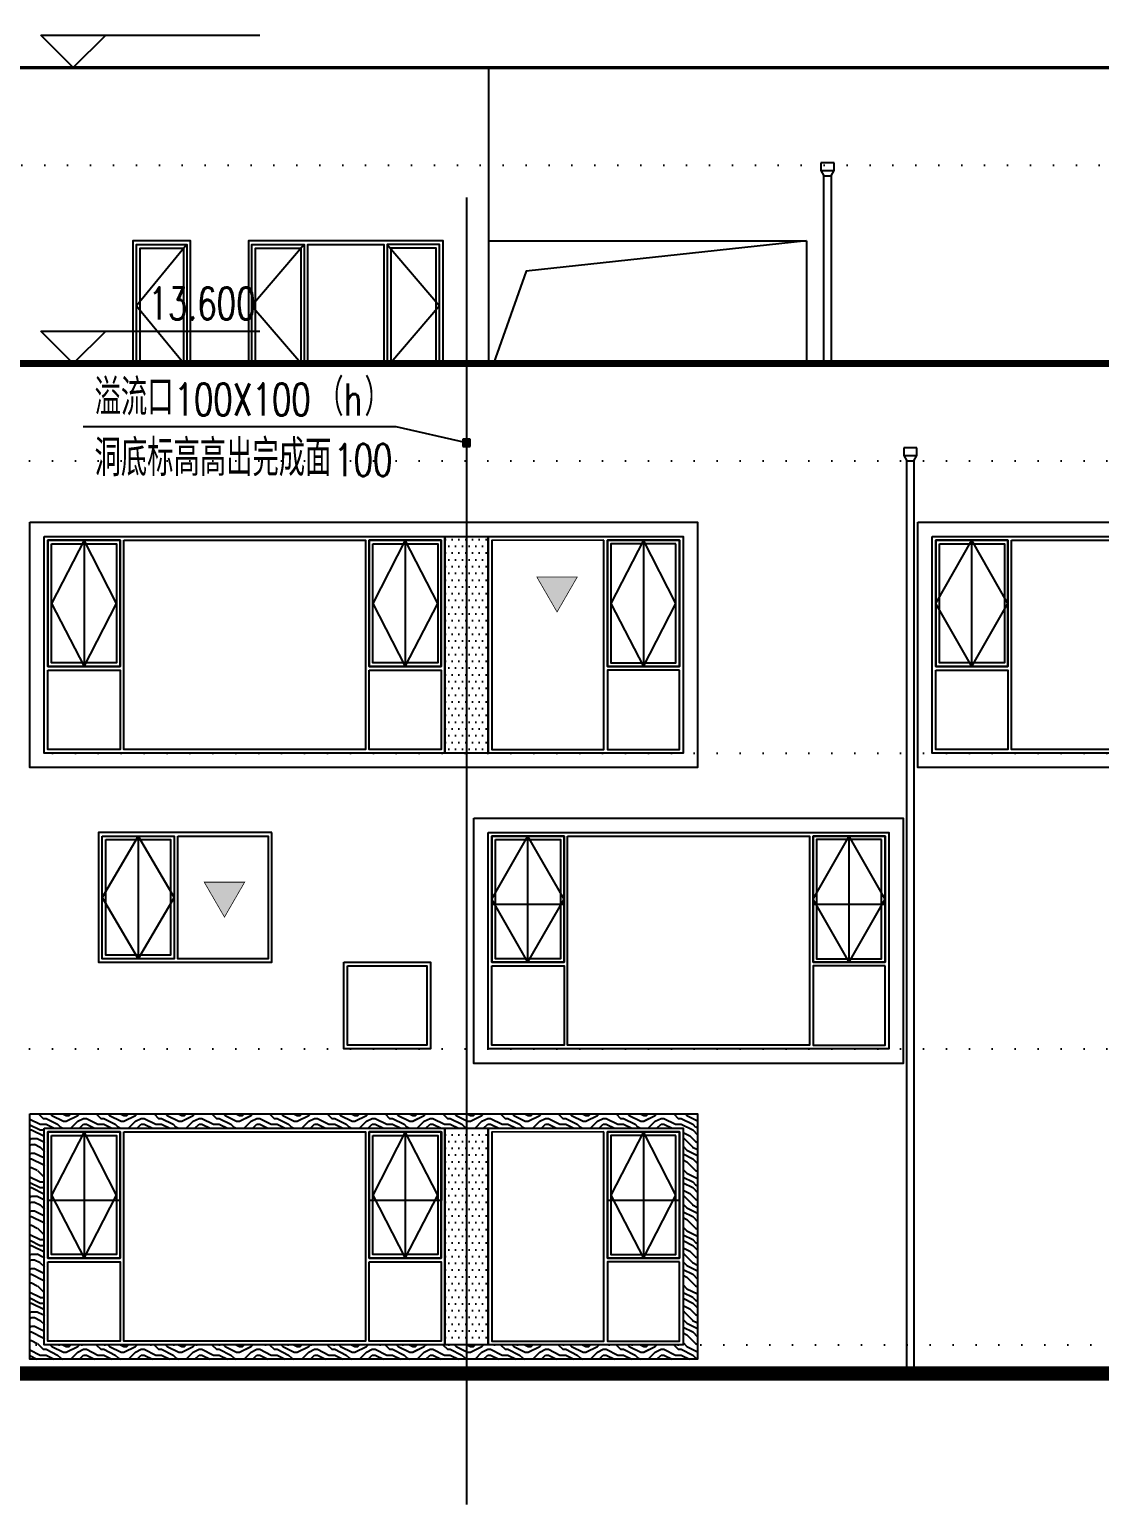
# Model space of a CAD drawing. Header units: millimetres. Extents: x -1048436 to -185795, y -983427 to 400387.
# Drawn here: x -704668 to -689845, y -592952 to -572509 of the extents above; entities that cross this region are included whole.
import ezdxf

# ---------------------------------------------------------------- set-up
doc = ezdxf.new("R2010")
doc.units = ezdxf.units.MM
doc.header["$LTSCALE"] = 500
for name, pattern in [('A-FP_05$0$pln_L5$0$Col_L4$0$PHANTOM', [63.5, 31.75, -6.35, 6.35, -6.35, 6.35, -6.35]), ('DASH', [0.35, 0.25, -0.1]), ('DOT', [6.35, 0, -6.35])]:
    doc.linetypes.add(name, pattern=pattern)
for name, color, linetype in [('DIM_ELEV', 3, 'Continuous'), ('DIM_LEAD', 3, 'Continuous'), ('PUB_TEXT', 7, 'Continuous'), ('建-填充', 9, 'Continuous'), ('建-墙', 254, 'Continuous'), ('建-窗', 135, 'Continuous'), ('建-符号', 13, 'Continuous'), ('楼层虚线', 1, 'Continuous')]:
    doc.layers.add(name, color=color, linetype=linetype)
doc.layers.add('建-非打-01', color=6, linetype='Continuous', plot=False)
doc.styles.add('_TCH_DIM', font='SIMPLEX', dxfattribs={"bigfont": 'GBCBIG'})

# ---------------------------------------------------------------- blocks, each defined once
blk = doc.blocks.new('C1')
at = {"layer": '建-窗', "linetype": 'Continuous'}
for p, q in [((-716238, -572677), (-716238, -570927)), ((-711788, -572677), (-711788, -570927)), ((-716738, -572677), (-715738, -572677)), ((-711288, -572677), (-712288, -572677))]:
    blk.add_line(p, q, dxfattribs=at)
for points in [[(-716988, -570677), (-711038, -570677), (-711038, -574077), (-716988, -574077)], [(-716788, -570877), (-711238, -570877), (-711238, -573877), (-716788, -573877)], [(-716738, -570927), (-715738, -570927), (-715738, -572677), (-716738, -572677)], [(-716738, -572677), (-715738, -572677), (-715738, -570927), (-716738, -570927)], [(-715688, -570927), (-712338, -570927), (-712338, -573827), (-715688, -573827)], [(-711288, -570927), (-712288, -570927), (-712288, -572677), (-711288, -572677)], [(-711288, -572677), (-712288, -572677), (-712288, -570927), (-711288, -570927)], [(-716688, -570977), (-715788, -570977), (-715788, -572627), (-716688, -572627)], [(-711338, -570977), (-712238, -570977), (-712238, -572627), (-711338, -572627)], [(-716738, -572727), (-715738, -572727), (-715738, -573827), (-716738, -573827)], [(-711288, -572727), (-712288, -572727), (-712288, -573827), (-711288, -573827)]]:
    blk.add_lwpolyline(points, close=True, dxfattribs=at)
for points in [[(-716238, -572677), (-716738, -571802), (-716238, -570927)], [(-716238, -572677), (-715738, -571802), (-716238, -570927)], [(-711788, -572677), (-712288, -571802), (-711788, -570927)], [(-711788, -572677), (-711288, -571802), (-711788, -570927)]]:
    blk.add_lwpolyline(points, dxfattribs=at)
blk = doc.blocks.new('sdfsg')
at = {"layer": '建-填充', "linetype": 'A-FP_05$0$pln_L5$0$Col_L4$0$PHANTOM'}
h = blk.add_hatch(dxfattribs=at)
h.set_pattern_fill('松散材料', color=256, scale=50)
h.set_pattern_definition([(0, (0, 16860.78), (46.875, 93.75), [0, -93.75])])
h.paths.add_polyline_path([(-698913, -570877), (-698313, -570877), (-698313, -573877), (-698913, -573877)])
at = {"layer": '建-窗', "linetype": 'Continuous'}
for p, q in [((-703913, -570927), (-703913, -572677)), ((-699463, -570927), (-699463, -572677)), ((-696163, -570927), (-696163, -572677)), ((-704413, -572677), (-703413, -572677)), ((-699963, -572677), (-698963, -572677)), ((-695663, -572677), (-696663, -572677))]:
    blk.add_line(p, q, dxfattribs=at)
for points in [[(-704663, -570677), (-695413, -570677), (-695413, -574077), (-704663, -574077)], [(-704463, -570877), (-695613, -570877), (-695613, -573877), (-704463, -573877)], [(-704463, -570877), (-698913, -570877), (-698913, -573877), (-704463, -573877)], [(-704413, -570927), (-703413, -570927), (-703413, -572677), (-704413, -572677)], [(-704413, -572677), (-703413, -572677), (-703413, -570927), (-704413, -570927)], [(-703363, -570927), (-700013, -570927), (-700013, -573827), (-703363, -573827)], [(-699963, -570927), (-698963, -570927), (-698963, -572677), (-699963, -572677)], [(-699963, -572677), (-698963, -572677), (-698963, -570927), (-699963, -570927)], [(-698913, -570877), (-698313, -570877), (-698313, -573877), (-698913, -573877)], [(-698313, -570877), (-695613, -570877), (-695613, -573877), (-698313, -573877)], [(-696713, -570927), (-698263, -570929), (-698263, -573829), (-696713, -573827)], [(-695663, -570927), (-696663, -570927), (-696663, -572677), (-695663, -572677)], [(-695663, -572677), (-696663, -572677), (-696663, -570927), (-695663, -570927)], [(-704363, -570977), (-703463, -570977), (-703463, -572627), (-704363, -572627)], [(-699913, -570977), (-699013, -570977), (-699013, -572627), (-699913, -572627)], [(-695713, -570977), (-696613, -570977), (-696613, -572627), (-695713, -572627)], [(-704413, -572727), (-703413, -572727), (-703413, -573827), (-704413, -573827)], [(-699963, -572727), (-698963, -572727), (-698963, -573827), (-699963, -573827)], [(-695663, -572727), (-696663, -572727), (-696663, -573827), (-695663, -573827)]]:
    blk.add_lwpolyline(points, close=True, dxfattribs=at)
for points in [[(-703913, -570927), (-704363, -571802), (-703913, -572677), (-703463, -571802), (-703913, -570927)], [(-699463, -570927), (-699913, -571802), (-699463, -572677), (-699013, -571802), (-699463, -570927)], [(-696163, -570927), (-696613, -571802), (-696163, -572677), (-695713, -571802), (-696163, -570927)]]:
    blk.add_lwpolyline(points, dxfattribs=at)
blk = doc.blocks.new('C3')
at = {"layer": '建-窗', "linetype": 'Continuous'}
for p, q in [((-707663, -570927), (-707663, -572627)), ((-707163, -570927), (-707163, -572627))]:
    blk.add_line(p, q, dxfattribs=at)
for points in [[(-705813, -570877), (-708213, -570877), (-708213, -572677), (-705813, -572677)], [(-708163, -570927), (-707163, -570927), (-707163, -572627), (-708163, -572627)], [(-707113, -570927), (-705863, -570927), (-705863, -572627), (-707113, -572627)], [(-708113, -570977), (-707213, -570977), (-707213, -572577), (-708113, -572577)]]:
    blk.add_lwpolyline(points, close=True, dxfattribs=at)
for points in [[(-707663, -570927), (-708163, -571777), (-707663, -572627)], [(-707663, -570927), (-707163, -571777), (-707663, -572627)]]:
    blk.add_lwpolyline(points, dxfattribs=at)
blk = doc.blocks.new('C2')
at = {"layer": '建-窗', "linetype": 'Continuous'}
for points in [[(-710413, -572677), (-709213, -572677), (-709213, -573877), (-710413, -573877)], [(-710363, -572727), (-709263, -572727), (-709263, -573827), (-710363, -573827)]]:
    blk.add_lwpolyline(points, close=True, dxfattribs=at)
blk = doc.blocks.new('jiuyuanchuang')
at = {"layer": '建-符号'}
h = blk.add_hatch(color=8, dxfattribs=at)
h.dxf.hatch_style = 1
h.paths.add_polyline_path([(4207218, -3799772), (4207498, -3799288), (4206939, -3799288)])
at = {"layer": '建-符号', "color": 0, "const_width": 10}
blk.add_lwpolyline([(4207218, -3799772), (4207498, -3799288), (4206939, -3799288), (4207218, -3799772)], dxfattribs=at)

msp = doc.modelspace()

# ---------------------------------------------------------------- hatches: boundary and pattern name
at = {"layer": '建-填充', "linetype": 'A-FP_05$0$pln_L5$0$Col_L4$0$PHANTOM'}
h = msp.add_hatch(dxfattribs=at)
h.set_pattern_fill('木纹01', color=256, scale=200)
h.set_pattern_definition([(0, (640, 17238.44), (800, 800), [40, -760]), (0, (80, 17318.44), (800, 800), [80, -720]), (0, (600, 17358.44), (800, 800), [40, -760]), (0, (120, 17438.44), (800, 800), [40, -760]), (0, (600, 17478.44), (800, 800), [40, -760]), (0, (160, 17518.44), (800, 800), [40, -760]), (0, (600, 17558.44), (800, 800), [40, -760]), (0, (160, 17638.44), (800, 800), [40, -440, 40, -280]), (0, (160, 17718.44), (800, 800), [80, -400, 40, -280]), (0, (120, 17838.44), (800, 800), [40, -120, 40, -320, 40, -240]), (0, (80, 17918.44), (800, 800), [40, -160, 80, -520]), (0, (600, 17958.44), (800, 800), [40, -760]), (0, (80, 17998.44), (800, 800), [40, -200, 40, -520]), (45, (0, 17238.44), (9e-14, 800), [113.1368, -1018.23405]), (45, (680, 17238.44), (9e-14, 800), [226.27416, -905.0967]), (45, (680, 17638.44), (9e-14, 800), [56.568, -1074.80285]), (45, (0, 17718.44), (9e-14, 800), [169.7056, -961.66525]), (45, (680, 17718.44), (9e-14, 800), [282.8427, -848.5281]), (45, (680, 17838.44), (9e-14, 800), [169.7056, -961.66525]), (315, (520, 17918.44), (800, -2e-13), [56.568, -1074.80285]), (315, (240, 17278.44), (800, -2e-13), [113.1368, -1018.23405]), (315, (280, 17598.44), (800, -2e-13), [113.1368, -1018.23405]), (315, (520, 17438.44), (800, -2e-13), [113.1368, -1018.23405]), (315, (480, 17758.44), (800, -2e-13), [113.1368, -1018.23405]), (315, (520, 17838.44), (800, -2e-13), [169.7056, -961.66525]), (315, (320, 17358.44), (800, -2e-13), [169.7056, -961.66525]), (315, (440, 17398.44), (800, -2e-13), [169.7056, -961.66525]), (315, (320, 17678.44), (800, -2e-13), [169.7056, -961.66525]), (315, (400, 17718.44), (800, -2e-13), [169.7056, -961.66525]), (26.56505, (40, 17398.44), (800, 3e-07), [89.4427, -1699.41166]), (26.56505, (640, 17358.44), (800, 3e-07), [357.7709, -1431.0835]), (26.56505, (640, 17478.44), (800, 3e-07), [357.7709, -1431.0835]), (26.56505, (640, 17558.44), (800, 3e-07), [357.7712, -536, 178.888, -716.19518]), (26.56505, (720, 17678.44), (800, 3e-07), [89.4427, -1699.41166]), (26.56505, (0, 17958.44), (800, 3e-07), [89.4427, -1699.41166]), (26.56505, (640, 17958.44), (800, 3e-07), [178.88544, -1609.96894]), (333.43495, (440, 17238.44), (800, -3e-07), [178.88544, -1609.96894]), (333.43495, (160, 17438.44), (800, -3e-07), [178.88544, -1609.96894]), (333.43495, (160, 17318.44), (800, -3e-07), [89.4427, -1699.40894]), (333.43495, (200, 17518.44), (800, -3e-07), [268.32816, -1520.5262]), (333.43495, (360, 17518.44), (800, -3e-07), [178.88544, -1609.96894]), (333.43495, (440, 17558.44), (800, -3e-07), [178.88544, -1609.96894]), (333.43495, (200, 17638.44), (800, -3e-07), [89.4427, -1699.40894]), (333.43495, (240, 17718.44), (800, -3e-07), [89.4427, -1699.40894]), (333.43495, (560, 17878.44), (800, -3e-07), [89.4427, -1699.40894]), (333.43495, (520, 17598.44), (800, -3e-07), [89.4427, -1699.40894]), (333.43495, (160, 17838.44), (800, -3e-07), [268.32816, -1520.5262]), (333.43495, (120, 17918.44), (800, -3e-07), [178.88544, -1609.96894]), (333.43495, (560, 17678.44), (800, -3e-07), [89.44, -804.96, 89.44, -805.01438]), (333.43495, (320, 17838.44), (800, -3e-07), [178.88544, -1609.96894]), (333.43495, (360, 17918.44), (800, -3e-07), [178.88544, -1609.96894]), (333.43495, (120, 17998.44), (800, -3e-07), [178.88544, -1609.96894]), (333.43495, (360, 17998.44), (800, -3e-07), [178.88544, -1609.96894])])
h.paths.add_polyline_path([(-698612.7, -587537.9), (-704662.7, -587537.9), (-704662.7, -590937.9), (-698612.7, -590937.9), (-698612.7, -590737.9), (-704462.7, -590737.9), (-704462.7, -587737.9), (-698612.7, -587737.9)])
h.paths.add_polyline_path([(-695412.7, -587537.9), (-698612.7, -587537.9), (-698612.7, -587737.9), (-695612.7, -587737.9), (-695612.7, -590737.9), (-698612.7, -590737.9), (-698612.7, -590937.9), (-695412.7, -590937.9)])

# ---------------------------------------------------------------- linework, layer by layer
for p, q in [((-735211.1, -573037.9), (-686612.7, -573037.9)), ((-698311.1, -573037.9), (-698311.1, -577137.9)), ((-693522.5, -574356.2), (-693704.5, -574356.2)), ((-693704.5, -574356.2), (-693704.5, -574461.3)), ((-693522.5, -574461.3), (-693522.5, -574356.2)), ((-693704.5, -574461.3), (-693522.5, -574461.3)), ((-693704.5, -574461.3), (-693663.5, -574537.9)), ((-693663.5, -574537.9), (-693563.5, -574537.9)), ((-693563.5, -574537.9), (-693522.5, -574461.3)), ((-698311.1, -575437.9), (-693904.8, -575437.9)), ((-693904.8, -575437.9), (-693904.8, -577137.9)), ((-729662.7, -577137.9), (-679862.7, -577137.9)), ((-692373.6, -578306.2), (-692555.6, -578306.2)), ((-692555.6, -578306.2), (-692555.6, -578411.3)), ((-692373.6, -578411.3), (-692373.6, -578306.2)), ((-692555.6, -578411.3), (-692514.6, -578487.9)), ((-692555.6, -578411.3), (-692373.6, -578411.3)), ((-692514.6, -578487.9), (-692414.6, -578487.9)), ((-692414.6, -578487.9), (-692373.6, -578411.3))]:
    msp.add_line(p, q)
for points, const_width in [([(-678443.9, -590856.1), (-678443.9, -568137.9), (-686612.7, -568137.9), (-686612.7, -573037.9), (-735211.1, -573037.9), (-735211.1, -571387.9), (-740012.7, -571387.9), (-740012.7, -578837.9)], 50), ([(-753662.7, -591037.9), (-753662.7, -587337.9), (-754262.7, -587337.9), (-754262.7, -578837.9), (-729662.7, -578837.9), (-729662.7, -577137.9), (-679862.7, -577137.9), (-679862.7, -591037.9)], 100), ([(-766087, -591137.9), (-672860.2, -591137.9)], 200), ([(-758886, -591137.9), (-672118, -591137.9)], 200)]:
    msp.add_lwpolyline(points, dxfattribs=dict(const_width=const_width))
for points in [[(-693663.5, -574537.9), (-693563.5, -574537.9), (-693563.5, -577137.9), (-693663.5, -577137.9)], [(-692514.6, -578487.9), (-692414.6, -578487.9), (-692414.6, -591137.9), (-692514.6, -591137.9)]]:
    msp.add_lwpolyline(points, close=True)
msp.add_lwpolyline([(-693904.8, -575437.9), (-697789.1, -575859.6), (-698240.5, -577137.9)])
at = {"layer": 'DIM_ELEV'}
for p, q in [((-704062.7, -573037.9), (-704512.7, -572587.9)), ((-704512.7, -572587.9), (-701475.2, -572587.9)), ((-704062.7, -573037.9), (-703612.7, -572587.9)), ((-705112.7, -573037.9), (-703612.7, -573037.9)), ((-704062.7, -577137.9), (-704512.7, -576687.9)), ((-704512.7, -576687.9), (-701475.2, -576687.9)), ((-704062.7, -577137.9), (-703612.7, -576687.9)), ((-705112.7, -577137.9), (-703612.7, -577137.9))]:
    msp.add_line(p, q, dxfattribs=at)
at = {"layer": 'DIM_LEAD'}
for p, q in [((-699587.9, -578017.3), (-703924.5, -578017.3)), ((-698612.7, -578237.9), (-699587.9, -578017.3))]:
    msp.add_line(p, q, dxfattribs=at)
at = {"layer": 'DIM_LEAD', "const_width": 60}
msp.add_lwpolyline([(-698583.4, -578244.5, 1), (-698641.9, -578231.3, 1)], format="xyb", close=True, dxfattribs=at)
at = {"layer": '建-墙', "linetype": 'DASH'}
msp.add_lwpolyline([(-698662.7, -578187.9), (-698662.7, -578287.9), (-698562.7, -578287.9), (-698562.7, -578187.9), (-698662.7, -578187.9), (-698562.7, -578287.9), (-698562.7, -578187.9), (-698662.7, -578287.9)], dxfattribs=at)
at = {"layer": '建-窗', "linetype": 'Continuous'}
for p, q in [((-702486.4, -575487.9), (-702486.4, -577137.9)), ((-700861.4, -575487.9), (-700861.4, -577137.9)), ((-699711.4, -575487.9), (-699711.4, -577137.9))]:
    msp.add_line(p, q, dxfattribs=at)
for points in [[(-702436.4, -577137.9), (-702436.4, -575437.9), (-703236.4, -575437.9), (-703236.4, -577137.9)], [(-698936.4, -577137.9), (-698936.4, -575437.9), (-701636.4, -575437.9), (-701636.4, -577137.9)], [(-703186.4, -577137.9), (-703186.4, -575487.9), (-702486.4, -575487.9), (-702486.4, -577137.9)], [(-702486.4, -575487.9), (-703186.4, -576337.9), (-702536.4, -577127.2)], [(-703136.4, -577137.9), (-703136.4, -575537.9), (-702536.4, -575537.9), (-702536.4, -577137.9)], [(-701586.4, -577137.9), (-701586.4, -575487.9), (-700861.4, -575487.9), (-700861.4, -577137.9)], [(-700861.4, -575487.9), (-701586.4, -576337.9), (-700911.4, -577129.3)], [(-701536.4, -577137.9), (-701536.4, -575537.9), (-700911.4, -575537.9), (-700911.4, -577137.9)], [(-700811.4, -577137.9), (-700811.4, -575487.9), (-699761.4, -575487.9), (-699761.4, -577137.9)], [(-698986.4, -577137.9), (-698986.4, -575487.9), (-699711.4, -575487.9), (-699711.4, -577137.9)], [(-699711.4, -575487.9), (-698986.4, -576337.9), (-699661.4, -577129.3)], [(-699036.4, -577137.9), (-699036.4, -575537.9), (-699661.4, -575537.9), (-699661.4, -577137.9)]]:
    msp.add_lwpolyline(points, dxfattribs=at)
at = {"layer": '建-非打-01'}
msp.add_line((-698612.7, -574837.9), (-698612.7, -592952.2), dxfattribs=at)
for points in [[(-698262.7, -583687.9), (-697262.7, -583687.9), (-697262.7, -584637.9), (-698262.7, -584637.9)], [(-693812.7, -583687.9), (-692812.7, -583687.9), (-692812.7, -584637.9), (-693812.7, -584637.9)], [(-704412.7, -587787.9), (-703412.7, -587787.9), (-703412.7, -588737.9), (-704412.7, -588737.9)], [(-699962.7, -587787.9), (-698962.7, -587787.9), (-698962.7, -588737.9), (-699962.7, -588737.9)], [(-696662.7, -587787.9), (-695662.7, -587787.9), (-695662.7, -588737.9), (-696662.7, -588737.9)]]:
    msp.add_lwpolyline(points, close=True, dxfattribs=at)
at = {"layer": '楼层虚线', "linetype": 'DOT', "ltscale": 0.1}
for p, q in [((-739711.1, -574387.9), (-672118, -574387.9)), ((-732617.3, -578487.9), (-672118, -578487.9)), ((-732617.3, -582537.9), (-672118, -582537.9)), ((-732617.3, -586637.9), (-672118, -586637.9)), ((-758886, -590737.9), (-672118, -590737.9))]:
    msp.add_line(p, q, dxfattribs=at)

# ---------------------------------------------------------------- block references
for name, p in [('sdfsg', (0, -8660.8)), ('C1', (24625, -8660.8)), ('C1', (18475, -12760.8)), ('C3', (4500.1, -12760.8)), ('C2', (10100.1, -12760.8)), ('sdfsg', (0, -16860.8))]:
    msp.add_blockref(name, p)
at = {"xscale": -1, "rotation": 239.9999999999741}
for p in [(489450.8, -6123542.1), (484843.2, -6127770.9)]:
    msp.add_blockref('jiuyuanchuang', p, dxfattribs=at)

# ---------------------------------------------------------------- texts
at = {"layer": 'PUB_TEXT', "style": '_TCH_DIM', "width": 0.705882}
for s, height, p in [('13.600', 446.25, (-703020.2, -576530.4)), ('100X100', 446.25, (-702661.2, -577859.8)), ('h', 446.2, (-700312.6, -577859.8)), ('100', 446.25, (-700449.5, -578699.8))]:
    msp.add_text(s, height=height, dxfattribs=at).set_placement(p)
at = {"layer": 'PUB_TEXT', "style": '_TCH_DIM'}
for s, height, p in [('溢流口', 506.38, (-703767, -577859.8)), ('（', 506.4, (-700681.2, -577859.8)), ('）', 506.4, (-700027.6, -577859.8)), ('洞底标高高出完成面', 506.38, (-703767, -578699.8))]:
    msp.add_text(s, height=height, dxfattribs=at).set_placement(p)

doc.saveas('drawing.dxf')
